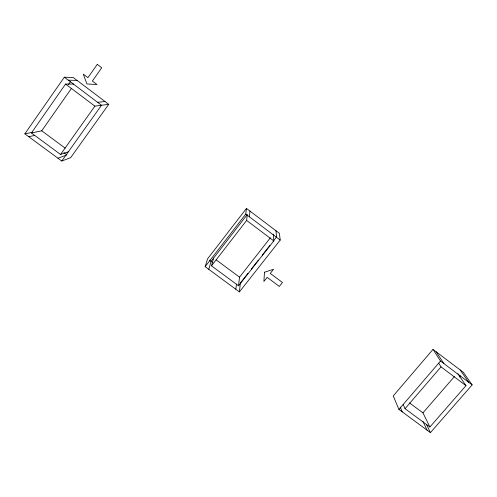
<?xml version="1.0" encoding="UTF-8"?>
<svg xmlns="http://www.w3.org/2000/svg" width="497" height="497" viewBox="0 0 497 497"><rect width="100%" height="100%" fill="white"/><g stroke="black" fill="none" stroke-linecap="round" stroke-linejoin="round"><path stroke-width="0.75" d="M249.413 216.847L249.948 211.063M239.405 291.907L280.202 240.076L279.389 233.317L246.45 208.423L207.597 258.807L205.155 266.672L239.405 291.907L240.362 283.01L247.978 273.313M273.269 234.112L273.797 240.908L238.535 285.8L211.498 265.852L246.636 220.444L247.289 214.505L211.076 261.379L208.79 269.349M238.535 285.8L239.529 277.158L270.418 237.746M205.155 266.672L245.754 214.089L246.45 208.423M235.814 289.26L236.466 284.135M211.498 265.852L213.667 258.024M24.85 133.842L64.318 77.203L73.289 77.551L108.725 104.327L70.673 157.655L61.777 161.047L24.85 133.842L32.435 132.27M68.828 151.604L60.553 154.474L31.404 132.966L65.561 84.055L73.724 84.086M68.393 84.552L70.617 81.365M31.404 132.966L41.723 130.804L71.369 88.509M60.553 154.474L94.884 106.141L108.725 104.327M61.777 161.047L101.494 105.252L64.318 77.203M251.308 269.076L258.446 259.981M262.254 255.135L269.871 245.437M273.201 241.194L276.537 236.951M432.993 349.41L393.226 395.941L398.929 409.422L430.421 432.626L472.15 384.895L463.353 372.352L432.993 349.41L440.522 361.033L472.15 384.895M398.929 409.422L440.522 361.033M457.867 373.719L465.981 385.66L429.899 427.004L405.043 408.664L441.032 366.873L438.652 363.127M429.899 427.004L422.947 412.864L454.401 376.596M459.309 376.999L460.321 375.838M57.907 158.195L66.281 155.176M28.77 136.731L34.734 135.401M97.598 102.314L105.01 101.525M68.269 80.185L77.054 80.396M41.723 130.804L65.194 148.168M216.127 259.844L239.529 277.158M409.491 402.912L422.947 412.864M63.896 152.647L66.983 154.927M209.336 260.093L212.921 262.739M65.561 84.055L94.884 106.141M246.636 220.444L273.797 240.908M441.032 366.873L465.981 385.66M245.754 214.089L280.202 240.076M460.166 369.948L468.833 382.392M436.217 351.845L443.877 363.568M426.438 424.426L430.421 432.626M422.885 421.363L427.116 430.191M403.166 404.421L405.043 408.664M400.228 407.136L402.272 411.889M275.941 230.707L276.593 237.355M264.479 272.219L263.907 281.47L267.162 277.351L279.345 286.421L282.47 282.495L270.281 273.412L273.555 269.275L264.479 272.219M97.263 64.374L87.919 77.662L83.26 74.128L86.919 83.937L97.014 84.558L92.367 81.036L101.717 67.772L97.263 64.374"/></g></svg>
